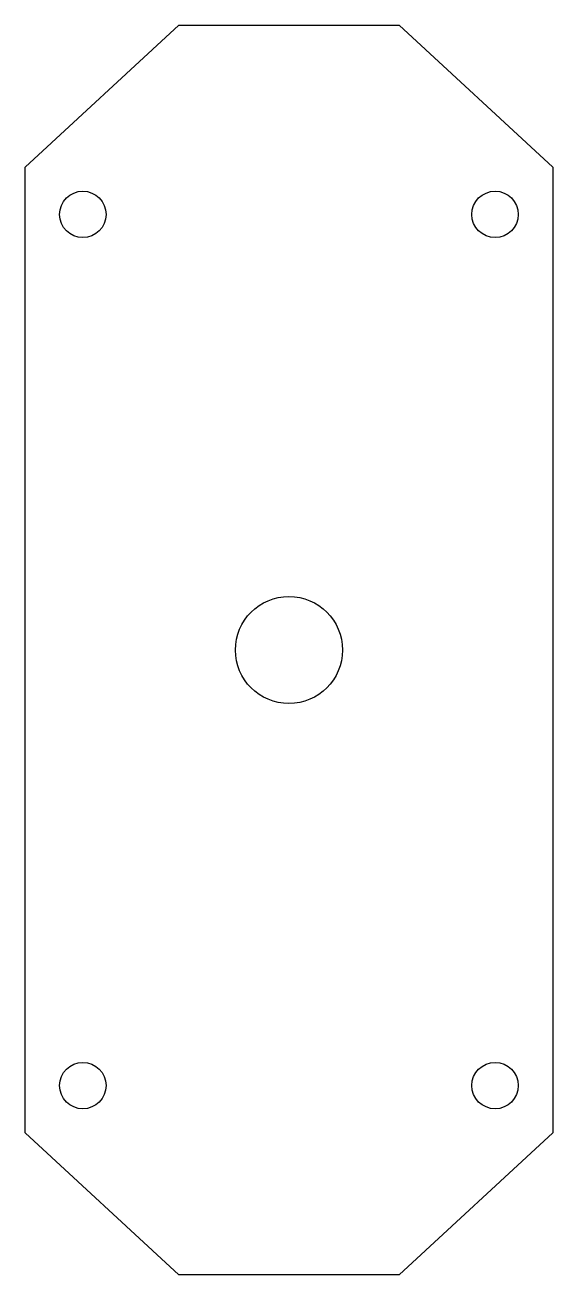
# Model space of a CAD drawing. Header units: metres. Extents: x 0 to 56, y -117 to 15.
import ezdxf

# ---------------------------------------------------------------- set-up
doc = ezdxf.new("R2010")
doc.units = ezdxf.units.M

msp = doc.modelspace()

# ---------------------------------------------------------------- linework, layer by layer
for p, q in [((0, 0), (16.22, 15)), ((16.22, 15), (39.47, 15)), ((39.47, 15), (55.69, 0)), ((0, -102), (0, 0)), ((0, 0), (0, 0)), ((55.69, 0), (55.69, -102)), ((16.22, -117), (0, -102)), ((55.69, -102), (39.47, -117)), ((39.47, -117), (16.22, -117))]:
    msp.add_line(p, q)
for centre, radius in [((6.1, -5), 2.45), ((49.58, -5), 2.45), ((27.84, -51), 5.65), ((6.1, -97), 2.45), ((49.58, -97), 2.45)]:
    msp.add_circle(centre, radius)

doc.saveas('drawing.dxf')
